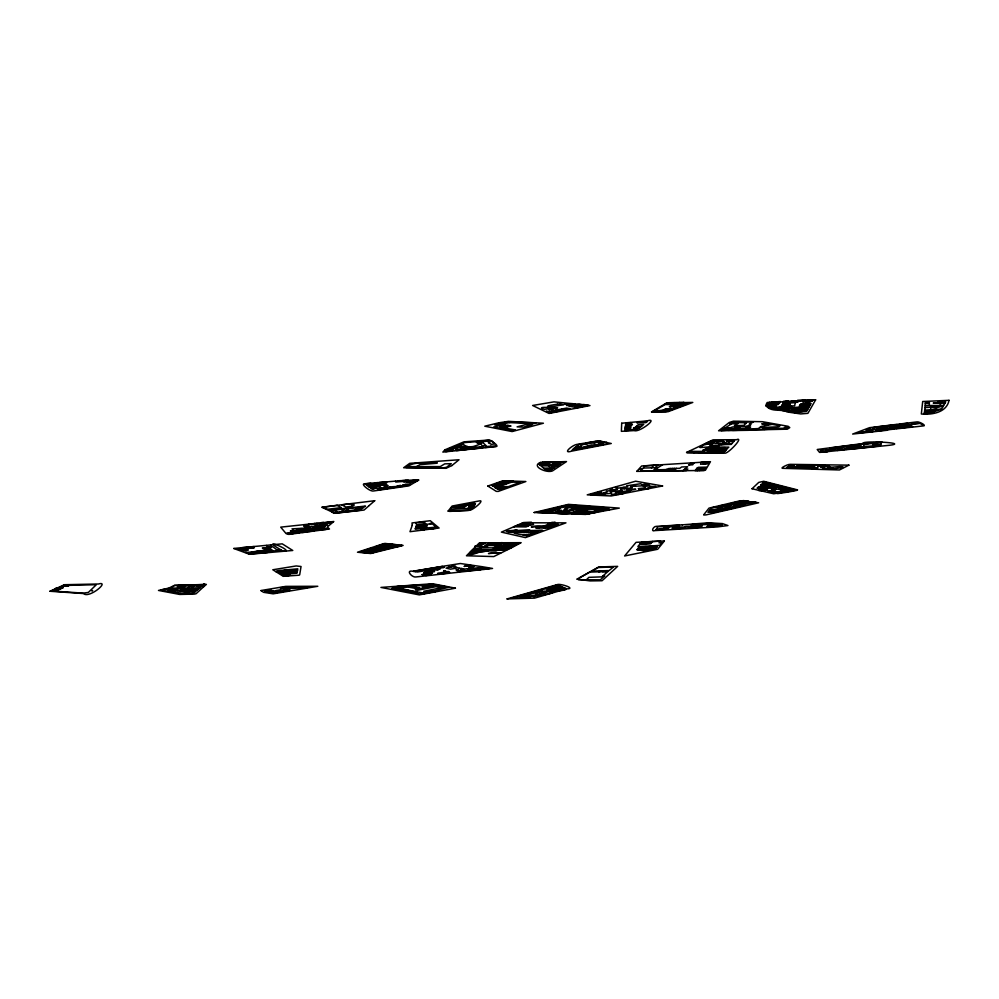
<?xml version="1.0" encoding="UTF-8"?>
<svg xmlns="http://www.w3.org/2000/svg" width="999" height="999" viewBox="0 0 999 999"><rect width="100%" height="100%" fill="white"/><g stroke="black" fill="none" stroke-linecap="round" stroke-linejoin="round"><path stroke-width="1.5" d="M771.727 404.995L772.015 402.185L780.369 401.548L779.357 403.146L778.558 403.196L780.107 402.322L777.247 402.522L776.023 403.821L778.87 403.683L778.109 404.545L768.78 405.819L769.58 405.881M625.686 424.1L630.444 422.565L630.282 423.501L625.724 423.838L625.162 430.569L636.825 429.77L636.875 429.071L628.146 430.344M925.236 405.806L925.336 402.422L929.395 402.11L929.27 405.494L925.236 405.806L924.237 413.886L930.631 412.849L941.508 409.153L945.703 401.923L933.216 403.084L944.954 403.234M292.02 570.679L293.781 570.267L278.259 572.127L280.182 573.351L297.252 571.74L297.802 568.806L276.823 570.766L278.509 572.027M771.89 406.83L776.585 406.256L769.292 407.704L767.707 407.18L771.94 407.317M628.87 427.747L628.92 427.085M852.484 445.217L846.752 445.929L846.615 447.152L852.896 446.366L850.873 445.929L852.484 445.217L881.905 441.87L879.907 445.929L853.183 448.838L853.695 447.527L880.693 445.179M625.649 425.299C634.977 425.174 633.965 423.226 625.674 424.463M629.657 424.163L628.084 423.913M632.979 429.97L633.029 429.358M625.299 429.445L630.069 429.095L631.006 427.772L625.411 428.009M690.034 527.834L690.983 526.148L685.576 526.461L684.565 528.159L701.348 527.172L702.16 525.874L695.591 526.248L694.867 527.547M625.449 427.023L628.908 426.773L631.618 425.349L625.599 425.774M786.675 401.061L783.353 401.311L782.904 402.11L788.473 400.924M249.8 547.627L249.625 546.99L242.183 547.702L242.457 548.488L252.085 547.889L237.387 548.926L253.933 548.064L254.121 546.565L250.874 546.865M861.288 447.952L861.363 447.077M625.724 423.838L625.849 422.902L628.246 422.727M924.849 410.127L930.581 409.765L930.918 407.23L942.981 406.518M786.225 403.933L785.888 403.034L789.347 402.984L790.584 406.044L794.667 405.831L795.241 402.659L789.347 402.984M845.903 448.826L842.007 449.113L841.633 450.087C846.053 449.712 848.551 447.327 853.558 447.839M297.252 571.74L297.003 573.201L281.855 574.612L280.182 573.351M785.963 405.269L786.163 404.27L784.415 404.37L784.59 405.382L781.068 406.293L790.147 404.932M774.675 404.72L776.373 401.86M860.701 447.127L861.138 444.917L855.069 445.741L854.332 447.477M785.314 408.279L783.953 408.366L803.97 406.705L805.494 405.881L799.462 406.131C797.689 405.332 815.321 404.17 799.874 404.995L801.123 403.808C805.231 404.533 808.591 402.098 810.963 403.496L806.555 411.351L795.491 412.649L771.078 408.104L786.588 406.268L785.863 405.544M877.771 444.031L876.285 444.318L881.18 443.818M770.092 405.931L766.708 406.406L765.896 405.619L767.182 402.522L772.015 402.185M804.744 400.512L804.994 399.825L797.614 400.299L797.664 401.673L799.899 400.949C797.04 400.974 809.165 400.099 802.684 400.911L803.633 400.736M863.386 446.953L864.16 444.53L867.244 444.33L867.981 443.144M855.356 444.855L855.069 445.741L859.927 445.442L859.19 447.165M651.485 411.988L667.994 411.725L692.794 402.435L666.783 402.809L651.623 411.85M403.721 586.925L398.201 587.512L403.471 587.662L404.145 585.976M703.558 463.449L704.02 462.125L708.99 461.925L708.166 463.136L700.586 464.298L700.948 462.35L704.02 462.125M876.835 445.454L875.586 444.605L872.614 444.792L872.964 443.931L876.872 442.944L867.631 443.956M806.955 401.111L805.906 401.173M473.076 507.305L468.007 507.979L472.727 507.742L475.424 503.533L472.664 503.071L463.499 504.82C465.484 506.018 474.175 504.458 467.607 504.045M403.471 587.662L431.655 584.19L448.838 587.287L433.853 590.971L423.701 591.271L442.445 587.499L441.558 587.325M418.606 526.635L422.802 526.111L416.059 526.798L415.159 529.058L436.026 527.135L432.292 523.713L427.734 524.125L426.098 528.221M416.059 526.798C415.934 522.09 431.668 524.937 424.787 524.163L423.613 521.915L415.771 522.939L416.908 525.087M425.786 525.087L418.931 525.786L425.849 524.95M418.194 527.772L422.315 527.222L415.609 527.934M424.338 586.176L424.488 585.464L431.306 585.451L422.265 586.475L422.614 585.564L424.275 585.414L422.639 585.526M424.662 527.897L426.073 524.375L419.155 524.875M800.349 411.326L797.177 411.363L801.373 411.476C806.705 411.963 797.914 406.131 796.69 408.129M662.012 529.495L662.325 528.746L656.068 529.682L667.869 529.145L668.943 527.697L659.377 528.771M837.449 450.524L838.211 448.763L826.073 450.849L824.949 450.062L820.191 450.524L821.49 452.235L889.272 445.292C910.951 442.744 860.077 440.322 863.173 443.494L817.207 449.488L819.567 452.422L827.572 451.748M712.961 526.485L713.661 525.224L717.944 523.913L721.865 524.662L717.881 526.086L706.88 526.848L709.003 523.439L717.944 523.913M841.982 446.528L840.708 447.802L841.458 447.752L841.133 448.451L838.311 448.626L838.673 447.952C841.795 446.678 832.254 450.112 830.319 447.989L846.752 445.929M838.835 447.564L839.135 446.89M801.061 404.52L802.672 404.295L800.324 404.57M413.636 586.101L414.011 585.327L422.939 584.765M721.465 524.338L713.536 525.524M699.05 468.019L701.51 467.769L697.115 468.119L695.092 470.654L704.12 470.467L704.757 469.518L701.036 469.642L704.844 468.893L700.549 469.143L699.637 470.554M696.89 525.024L691.458 525.349L692.007 524.438L697.377 524.125L696.852 525.099L708.403 524.413M692.482 526.935L695.267 526.76M677.484 528.483L678.383 526.985L685.152 527.085M665.421 527.022L666.033 526.073L679.47 525.174L678.708 526.51L664.485 527.11L664.023 527.872M938.086 406.805L937.561 406.206L938.873 405.469L929.27 405.494M802.871 405.482L801.148 405.382M805.219 401.348L803.77 401.436L812.462 400.786L812.924 399.975L804.807 400.299M800.211 407.492L801.797 406.843M812.462 400.786L810.813 401.436M469.268 448.089C477.135 448.039 475.162 446.815 468.494 447.377L470.566 449.088L482.667 447.764L483.079 447.227L482.242 447.227L483.628 446.665L474.562 447.24M800.823 408.579L806.355 408.104L804.894 408.341M658.94 529.67L655.868 529.907L656.555 529.757M656.355 529.208L657.767 526.81L665.996 526.148M873.176 443.219L873.551 442.569M479.095 448.151L480.169 446.878M712.137 525.212L709.402 525.162L708.878 526.048L713.661 525.224M807.529 404.133L805.981 404.37L810.701 403.946M934.415 409.553L931.08 410.789L932.242 410.826M468.568 505.556L474.313 505.631L470.142 506.268M939.135 406.743L939.909 405.457M932.317 407.142L937.012 407.342L936.163 408.941L930.581 409.765M940.896 403.471L939.647 405.469L943.58 405.444M643.331 468.032L644.892 465.871L658.329 465.01L654.82 467.769L643.331 468.032L640.609 471.191L662.712 471.016L668.743 468.531L679.745 468.331L681.655 466.983L687.662 466.745L682.929 470.616L662.712 471.016M806.955 407.105L805.531 407.342L809.015 406.98M803.196 401.411L802.746 402.06L807.579 401.323L806.043 402.01M732.117 441.071L731.28 441.283L734.165 441.071C736.613 438.611 727.572 439.985 726.385 441.071L731.418 441.071M469.68 505.044L475.162 504.22M704.158 468.956L706.33 467.145L698.351 467.307L697.115 468.119M468.668 507.529L469.53 506.293L474.026 506.056M730.269 428.746L731.418 428.559L727.759 428.858L732.329 427.01L744.879 426.486L750.212 425.312L750.986 424.513L749.175 424.225L753.496 421.915L737.599 421.703L736.525 422.54L744.705 422.714L745.803 421.803L744.417 422.939L746.54 422.852L743.855 425.349L734.402 425.749L738.111 423.501L729.794 423.838L732.354 421.74L737.237 421.89L731.106 422.752L735.739 422.565M321.953 527.297L321.578 527.822L324.488 527.147L290.309 531.106L297.727 530.856L296.503 530.282M263.099 552.847L262.013 551.823L252.859 552.897L251.423 552.01L271.303 549.65L272.602 550.499L262 551.823M644.268 546.753C631.48 550.998 652.11 553.084 654.27 546.241L644.268 546.753L641.47 550.149M731.343 440.684L727.597 440.846L731.73 440.097M697.277 470.616L698.289 469.318L700.486 469.193M719.792 443.756L726.423 443.219L723.076 442.919L724.362 441.608L718.88 441.608L715.109 443.394L720.167 443.406L718.581 444.817L731.168 444.43L734.165 441.071M709.365 510.651L708.166 512.162L714.385 512.325L716.47 511.825L713.286 511.426L721.653 508.104L714.46 507.217L711.613 507.879L709.365 510.651L716.133 510.302M652.559 541.458L651.086 543.256L640.072 543.818L637.911 546.465L645.878 546.116A4.446 0.774 -4.6 0 0 647.502 546.228L659.777 545.354L661.925 542.719L658.99 542.869L660.476 541.046L641.633 542.107L641.033 542.844L651.872 542.295M803.521 405.444L810.089 405.045M475.512 551.96L470.954 553.808L477.335 552.36L475.274 552.172L475.761 551.71L481.743 552.21L497.027 548.351L509.965 548.026L506.143 550.024L498.401 549.987L502.26 548.851L496.678 548.838L491.458 550.324L499.675 549.125L495.954 551.048L487.212 550.836M644.018 547.052L640.646 547.227L638.336 550.024L653.408 549.25L655.706 546.453L638.711 547.627L636.9 549.812L655.356 548.863L657.155 546.678L643.756 547.365M640.072 543.818L640.734 543.019L642.669 543.281M643.281 542.732L643.88 541.995M645.342 542.619L645.941 541.895M647.414 542.519L648.014 541.783M645.978 543.518L640.421 543.394M652.572 546.328L649.787 549.725M649.65 542.407L650.249 541.67M655.356 548.863L656.905 546.977L638.461 547.927M361.313 508.991L359.802 510.302L333.866 513.311L329.695 510.039L365.497 506.056L364.385 507.005L346.291 508.691L348.688 510.064L347.527 510.202L348.376 510.814L361.313 508.991L363.199 507.879L357.717 508.029L355.344 509.178L356.655 509.49M699.437 469.243L699.962 468.643L696.578 468.818M369.18 505.569L364.048 510.064L334.915 513.274L321.703 507.217L374.712 500.711M651.473 467.869L653.858 465.284M450.649 451.248L452.447 450.611L445.804 451.61L447.589 449.912M490.946 549.875L474.375 548.389C467.769 554.22 465.497 557.28 479.645 552.047M703.771 449.837L702.659 450.412L726.123 450.237L722.864 453.059L711.338 453.009L712.499 452.535M325.487 525.774C328.234 523.738 321.666 524.875 321.104 526.598L325.487 525.774L321.94 525.899M726.161 443.556L728.121 443.256L730.019 440.846M444.942 449.812L442.857 452.085L495.754 446.628C500.362 446.628 490.509 439.46 487.537 440.134L463.923 441.845L444.955 449.812M693.019 526.785L690.446 527.06M451.011 450.861C446.89 451.81 451.036 448.976 453.146 449.625L447.827 449.687M722.964 429.77L721.153 430.581L730.369 429.995L728.696 430.444M725.499 450.249L728.845 447.115L709.128 447.402L704.195 449.612L722.539 449.138L703.608 449.912M203.571 586.825L206.393 584.415L174.438 585.389L168.868 588.074L158.491 590.446L179.708 594.442L194.48 594.093L196.079 593.731L203.559 586.838M722.339 429.945L723.251 429.757M586.775 579.383L588.898 577.347L601.835 576.86L608.004 571.478L589.86 572.102L579.82 577.697L578.371 579.72L600.337 579.832L604.757 575.861L602.884 575.948M747.165 428.958L748.139 428.034L746.128 428.171M725.286 428.958C712.899 430.269 746.216 428.259 731.318 428.708M760.726 485.539L765.833 486.863L757.766 488.186L765.284 482.292L796.99 490.322L787.537 492.22L783.278 491.271L785.626 490.884M369.23 505.506L374.7 500.724M600.799 570.841L591.758 571.141L598.351 567.519L613.486 566.97L609.153 570.566L600.799 570.841L599.787 571.778M527.834 596.528L521.191 596.84L529.595 596.041L526.823 595.254M786.45 427.747L784.277 427.909L785.027 427.135L787.774 427.372L785.476 427.872M323.838 527.185L324.638 526.473M735.401 422.577L734.178 423.663M174.176 589.285L181.631 588.074L170.954 588.111L174.475 585.464L203.871 584.59L193.182 593.331L191.021 593.793L182.342 593.98L160.889 589.997L169.281 588.361L172.14 588.886L168.232 589.647L173.564 589.173L177.834 590.409L182.492 589.872L183.841 588.461L200.075 587.687M322.627 524.562L323.988 524.587M574.85 447.639L579.507 447.452L580.681 446.441L576.036 446.628L572.14 450.137L603.596 444.468L601.186 443.981L590.109 445.304L579.582 448.089L581.955 448.551M576.323 446.615L578.97 444.455L595.242 442.769L591.908 442.058L585.851 443.194M723.488 429.033L724.575 428.109L728.858 427.934M580.394 446.453L582.529 444.642L587.936 443.631M723.101 429.907L749.412 427.984L750.611 427.035L746.703 427.197L745.579 428.134M480.469 544.143L483.216 543.768L477.984 544.83L481.443 545.104L485.414 543.031L479.095 543.144L466.458 555.781L493.781 556.568L511.288 547.889M748.676 430.045L750.561 428.921L758.316 428.571L761.113 426.498L771.977 424.4L765.234 423.176L761.75 423.851L768.368 425.099M317.008 527.572L319.305 525.649L304.832 527.509L306.343 528.983M745.791 429.021L747.302 428.958L729.432 430.007M320.916 527.347L321.84 526.573M333.167 522.052L327.372 526.935L329.483 529.008L288.761 534.415L286.051 533.553L280.694 527.135L333.828 521.49L333.179 522.04M318.968 527.46L319.942 526.648L318.019 526.723M641.857 425.974L643.743 424.4L638.386 424.6L636.201 426.423L641.533 426.223L638.411 428.559L633.678 428.484L639.073 428.059M320.542 524.637L325.974 523.801L319.717 525.312L322.265 524.575M770.953 428.234L781.493 428.459M181.119 588.111L183.067 586.525M188.124 588.261L189.872 586.838L187.899 586.9L188.574 586.351L202.672 585.564M199.688 585.676L196.603 585.876M766.071 483.953L764.685 484.378L767.344 483.991L766.245 484.003M177.26 588.261L182.105 587.3M184.553 594.03L186.713 592.644L180.257 591.608M191.433 588.149L195.617 584.715M179.033 585.327L177.31 586.738L181.393 586.588L183.117 585.177M187.525 585.014L185.802 586.425L181.393 586.588M186.588 588.324L184.852 589.747L198.164 589.248M187.188 590.671L188.474 589.61M188.711 592.17L186.039 592.807M451.898 465.546L459.028 459.752L409.727 463.336L403.646 467.744L446.091 468.306L451.898 465.559M673.151 470.816L676.435 468.356M327.61 525.087L326.935 525.049M640.084 427.247L635.314 427.197L636.85 426.398M407.205 466.658L440.309 466.57L444.742 463.861L451.248 463.673L446.541 467.282L443.481 467.832L406.069 467.52C414.448 460.289 427.26 464.435 437.062 461.85L437.15 463.236L420.005 464.66L416.133 466.77M326.586 523.026L326.011 523.626L327.972 523.551L331.718 521.703L324.463 522.889L330.07 522.652M599.837 570.866L598.626 571.815M670.741 471.128L671.753 470.379L670.454 470.429L670.978 470.054L675.162 469.33M551.96 469.13L559.702 464.26L539.697 464.835L548.801 464.597L548.039 465.109M378.134 550.524L373.788 550.037M666.67 471.216L670.391 468.506M673.076 469.405L671.728 469.443L674.45 468.406M672.252 470.017L674.375 469.867M764.51 486.151L772.327 487.549L770.953 488.161L773.463 488.086L772.726 488.611L773.95 488.923L776.285 488.536L767.157 487.187M602.347 571.69L606.218 571.553M668.681 471.166L672.489 468.456M724.625 443.993L729.17 443.956L721.141 444.53L725.212 443.581M552.497 464.448L554.745 462.924M559.34 464.26L563.136 461.688L558.054 462.837L552.097 462.537L558.341 461.825L556.818 462.849M540.297 465.322L548.064 465.571L550.586 467.619L553.371 466.121L551.448 465.884L553.209 465.409M724.899 428.096L731.655 423.763M540.309 462.462C530.007 466.545 549.188 474.488 553.496 470.229L566.508 461.575L540.359 462.425M507.005 547.614L506.318 547.377L510.876 547.577L513.049 546.441M734.003 429.47L732.579 430.394L737.262 430.294L738.935 429.295M772.252 424.35L779.894 425.861L778.895 426.773L764.148 427.372L762.699 428.296L766.083 428.221L764.123 429.458L749.125 429.77M403.996 484.877L405.282 484.64L402.684 484.977L408.579 485.314L410.901 483.903L405.244 484.265M405.394 485.364L407.717 485.327M716.633 447.29L719.667 445.379L709.752 445.254L712.362 444.031L704.37 444.23L711.101 441.058L717.482 441.058L714.073 441.546L708.566 444.13M775.511 429.108L773.164 429.233L783.566 428.384L780.943 428.908M722.052 450.274L709.315 451.173L707.117 452.297L724.038 451.835M769.417 429.233L773.401 429.083M655.594 411.238L663.948 409.94L666.321 408.603M652.147 471.203L662.662 464.735M772.889 428.309L775.049 428.234M406.818 481.855L413.711 482.217L418.856 480.007L408.928 485.864L373.589 490.971C370.254 492.032 359.528 483.341 364.847 483.741L399.051 480.819M665.858 408.853L674.15 408.803L665.871 411.65L652.534 411.7L665.334 404.52L672.627 404.657L679.869 402.51L684.103 402.435L669.305 406.693L671.228 406.243M729.545 429.945L733.653 429.483M664.285 471.266L666.508 469.905M463.324 444.455L466.071 446.303L455.169 447.652L463.324 444.455L463.049 443.169L464.373 442.607L475.362 441.745L479.67 444.393L473.201 446.553L449.475 448.713L463.449 443.706M656.006 411.313L655.194 411.813M655.706 411.014L657.055 410.689M772.939 428.221L765.896 428.334M726.91 448.826L713.723 449.088L715.047 448.951M791.133 465.971L792.419 465.209M657.205 411.775L658.366 411.101M709.315 451.173L710.764 450.349M660.764 411.725L663.948 409.94M510.551 544.967L511.988 544.218L508.191 544.867L512.999 542.782L510.252 542.819L500.761 547.689L515.946 544.93L508.741 544.979L507.03 545.866L509.165 545.854M656.48 411.039L658.541 411.001M714.66 447.327L713.923 447.739L725.274 447.577L724.4 448.439L706.143 449.038M666.508 410.214L665.484 410.065L669.055 408.678M491.458 543.881L495.679 543.868L497.502 542.919L493.281 542.957L485.352 547.015L477.097 545.691L476.448 546.328L481.193 546.478C461.313 544.755 494.018 549.587 496.54 547.227L501.785 547.165M710.789 448.988L713.823 447.34M711.088 451.148L712.574 450.337M510.576 545.516L511.688 545.167L508.853 545.679L510.676 545.679M778.446 408.029L783.466 408.229L781.967 407.467L778.421 407.917M577.297 513.923L579.183 512.937L571.528 512.662L579.395 509.602L581.443 509.677M508.266 548.926L502.909 549.737L504.008 549.2L503.334 549.2M511.288 547.889L521.153 542.682L481.193 542.832L479.32 543.493L484.677 543.419M663.848 410.776L666.046 410.626L662.512 410.739M493.618 543.868L491.233 545.067L496.74 545.029L499.001 543.868C493.244 544.355 501.748 541.908 503.046 542.869L493.556 547.739L495.591 547.727M584.015 508.653L586.775 509.04L584.015 510.452C574.8 511.9 566.046 515.596 556.193 513.174L567.107 509.527L564.073 509.415C570.441 505.706 577.484 508.903 584.04 507.167L582.854 507.08L585.614 506.306L609.378 508.029L598.451 509.902L604.058 509.989L602.946 509.665M580.132 512.437L583.766 510.614L576.398 512.45L583.541 512.212L584.315 512.325L582.367 512.724L585.252 513.111L590.534 512.012M60.002 589.135L59.328 589.26L63.337 587.562L55.832 588.236L61.975 588.199M69.168 584.815L63.199 585.501L96.341 584.702L88.349 592.432L83.229 593.131L51.311 590.958L57.205 588.224M723.226 452.672L686.55 452.41L713.074 439.835L736.5 439.71C744.692 436.226 727.796 454.358 724.625 453.171L686.638 452.51L709.302 452.497M707.192 444.168L703.721 445.03L700.037 446.765L701.648 446.765L700.024 447.54L715.409 446.516L710.464 447.39M679.869 402.51L669.118 402.697L665.846 404.245L673.613 404.17M688.498 452.185L690.234 451.361L704.07 451.386L701.735 452.372M59.603 587.562L62.025 586.425L68.756 585.789L67.045 585.789L67.695 585.501M55.032 591.308L59.715 589.26M523.114 522.789L565.958 522.852L525.449 537.624L501.398 532.117L523.613 522.527L531.368 522.19L524.15 525.661L515.746 525.874M551.048 524.275L552.26 523.726L550.187 523.751L555.319 522.365L552.01 522.34L547.702 524.25L558.416 524.4C550.037 528.946 539.872 523.738 531.293 526.997L549.5 526.535L543.369 528.059L548.763 528.134L553.446 526.273M666.683 409.64L671.94 409.627M529.22 532.479C524.225 532.592 537.062 532.579 533.541 532.504M567.032 512.649L566.258 512.375L574.063 509.715L570.591 509.577L559.577 513.299M571.266 513.711L585.826 514.223L595.541 512.487L582.479 511.251L585.601 510.764L593.269 511.738L602.672 511.163M718.094 452.709L719.28 452.622M525.874 523.214L528.396 523.001L522.065 523.189L522.839 522.864M524.637 525.037L520.292 525.561L523.214 525.649M813.81 465.859L813.036 466.196L817.145 465.047L812.337 465.846L815.696 465.034M543.231 526.186L549.163 524.275M674.288 402.609L672.302 403.459L677.172 403.221L676.173 403.421M675.124 404.558L676.061 404.145M459.19 450.312L455.207 449.837L456.768 450.574L467.045 449.475L465.984 448.626L461.688 449.113L462.574 449.95M522.552 525.936L527.047 525.986L533.566 524.375L525.874 524.525M538.461 527.097L537.699 527.422L539.86 527.435L535.814 527.996L542.095 528.046L544.205 527.147L541.296 527.11M547.514 526.223L546.253 526.198M518.593 524.662L526.585 524.213M523.414 532.417C529.333 532.155 506.63 533.329 506.218 531.043L517.182 530.032L508.753 531.668M715.509 453.071L719.105 452.26M60.415 588.211L58.966 588.586L61.151 588.586M808.079 466.021L810.014 465.209M514.547 526.386L513.573 526.798L526.023 526.923L528.321 525.998L527.047 525.986M516.608 525.511L521.578 524.999M517.282 530.669L530.194 530.219L515.721 530.656M515.097 531.655L523.301 530.756M798.176 465.859L799.974 465.097M801.66 465.109L798.588 466.408L804.944 465.147L811.737 465.222L809.802 466.034L803.171 465.896M801.548 465.896L803.346 465.134M804.907 465.921L806.692 465.172M806.455 465.946L808.253 465.184M531.343 532.492L530.569 532.504M692.569 452.235L690.209 452.21M517.869 531.68L519.118 531.156L515.571 530.944L511.363 532.305M518.906 531.918L516.171 531.992L519.443 531.705M820.017 466.133L822.464 465.122M694.018 452.759L695.179 452.272M526.261 532.455L527.834 531.818L520.229 531.705M666.808 408.878L665.359 409.14M698.776 452.822L699.962 452.347M703.421 452.897L704.62 452.422M579.607 510.402L583.603 508.816L575.886 508.541L580.094 507.217L578.171 506.755L580.968 505.969L585.614 506.306M552.897 525.149L551.161 525.836L549.038 525.799L550.774 525.112L547.265 525.074L556.281 525.199M924.687 411.288L932.042 410.901M668.818 409.54L670.966 408.728M676.423 404.595L669.967 406.718M878.133 430.844L876.073 429.582L879.869 428.559L877.634 428.409L880.107 428.109L878.133 426.885M500.437 487.899L502.497 486.988M673.663 406.818L678.983 405.769L676.011 406.88M673.701 408.791L687.374 403.896L680.681 403.708M514.21 533.004C522.202 535.864 530.869 535.164 538.598 531.905L526.785 532.242M679.382 404.682L677.235 405.482L683.816 403.983L678.134 404.645M680.032 404.695L681.056 404.732L680.282 404.707M506.568 483.379L508.354 482.717L499.675 482.492L496.665 483.603L506.855 483.391L497.889 483.154M667.719 409.815L668.556 409.615L664.822 409.44M872.239 430.244L865.908 430.444L870.366 428.896L873.838 431.331L859.09 432.992L862.174 431.868L870.241 431.768M504.67 487.937L499.537 489.81L495.154 487.749L507.38 487.125L496.166 488.411M327.297 529.208L327.884 528.983L326.773 528.209L316.633 529.383L313.773 528.571L314.972 528.321L311.888 528.246M667.994 409.827L666.907 410.227L670.117 410.302L663.561 410.152M803.184 468.056L808.715 466.77C807.479 467.782 787.549 468.931 796.44 466.858M812.861 468.219L811.812 468.606L818.081 467.757L805.294 468.007M464.198 505.856L465.384 505.282L463.199 504.907L451.411 507.567L462.562 507.804L466.171 506.206L461.088 505.307M936.575 409.428L931.98 410.452M788.648 467.482L790.821 466.695M790.509 467.532L792.694 466.745M805.344 467.27L788.948 466.645L786.762 467.432L794.555 466.808M795.704 467.832L797.864 467.045M797.602 467.894L799.762 467.107M799.45 467.944L801.61 467.157M801.335 467.994L803.496 467.22M807.204 468.056L809.39 467.27M809.065 468.119L811.25 467.32M810.926 468.169L815.047 467.432L814.447 467.644M813.648 468.656L816.295 467.707M495.217 487.337L492.295 485.539L503.558 484.078L495.929 483.853L492.107 485.564M874.412 427.297L872.252 428.034L877.022 430.981L923.176 425.936C927.447 425.961 918.943 421.178 916.695 421.928L869.505 427.684L852.646 434.066L886.925 430.282M546.765 526.023L549.35 525.099M507.067 598.913L534.615 598.126L566.483 588.873C576.623 588.823 561.151 583.566 557.604 584.515L507.08 598.913M714.21 523.713L711.375 524.55M570.591 509.577L576.423 507.604M369.38 549.7L377.297 548.576L371.528 548.089L359.64 552.047L370.791 553.234L373.052 552.697L364.635 551.361L361.139 552.21M580.968 505.969L567.956 505.019L537.499 512.412L552.822 513.049L561.401 510.264L555.943 510.077L549.487 511.725M795.629 489.972L785.376 491.795M475.549 550.561L477.809 550.387L472.352 550.374M555.956 585.439L559.253 585.564L555.956 585.439L511.263 598.214L529.245 597.702L530.769 596.316L529.233 596.378M552.809 588.336L562.037 586.937C577.772 591.945 542.582 590.659 540.184 591.445L523.688 596.241M392.507 544.368L387 545.754L392.707 545.829M546.016 512.799L554.62 510.127L552.372 509.777L560.114 508.441L555.731 507.967M934.477 411.663L928.508 411.313M553.434 591.383L543.019 592.432L546.141 592.644C511.688 599.712 545.017 595.342 552.16 592.844L550.299 592.707L554.695 591.458M542.432 512.699L546.803 511.388L543.194 510.988M552.809 588.349L548.938 588.948L553.796 588.036M556.518 587.1L558.329 587.125L554.183 587.05L547.065 589.11L550.699 589.073M591.346 507.967L589.572 507.842L592.819 507.804L587.649 509.015L596.915 509.702M562.549 589.872L551.56 589.135M639.572 427.647L633.528 428.059L634.577 428.196M546.678 590.909L552.584 589.198M545.442 511.788L550.262 510.364L553.309 510.539M592.32 509.353L599.6 508.304L592.12 508.404L594.954 508.603M471.89 550.861L479.52 551.198L477.122 551.823M553.121 586.238L560.039 585.826L558.578 585.664M584.702 508.204L582.617 507.892L590.234 506.643M592.17 507.754L594.917 506.98M596.765 508.091L599.575 507.317M599.537 508.803L598.901 508.878L604.233 507.654M476.96 550.649L487.937 550.649M481.481 550.899L486.263 550.549M529.782 423.564L517.095 426.848L523.501 427.122L531.83 424.925L526.373 424.488M499.775 550.099L507.854 548.039M528.483 424.662L532.23 423.676M475.536 549.949L481.443 549.425L472.939 549.8M548.588 510.202L550.749 510.127L547.19 510.027M558.603 508.291L564.185 506.955L566.72 507.604L572.927 506.518L565.247 506.693L567.657 506.106L573.251 506.418L575.811 505.594L573.189 506.456L576.211 506.693L574.487 507.18L575.923 507.392L579.432 506.406M498.676 423.938L502.435 424.188L510.289 422.315L507.405 421.915L494.655 424.862L500.162 425.524L493.606 427.048L512.624 430.444L515.309 429.92L503.296 427.772L511.013 426.036L510.064 425.899L499.925 428.171M392.507 546.478L392.894 546.515M557.18 508.129L556.343 508.329L557.692 508.191M382.118 545.579L381.231 545.829L384.44 545.816M373.838 548.339L372.565 548.638L374.063 548.601M392.345 544.355L383.229 544.193M362.737 552.385L366.233 551.535M364.223 552.534L373.851 550.786M397.277 544.842L391.583 545.716L395.829 544.68M385.577 547.502L384.565 547.752L389.785 548.301M382.043 548.651L388.174 548.688L394.205 547.24M389.872 546.903L392.32 547.04M392.058 546.353C413.336 544.505 391.433 548.139 387.287 546.54L396.603 546.84M385.951 547.889L384.865 548.339M370.791 552.447L371.516 552.522M545.666 511.263L549.313 510.639M599.138 510.676L594.305 510.626L599.812 510.764M379.183 546.678L382.367 546.628L381.293 546.853M379.807 545.329L384.99 545.879L389.298 544.842M364.635 551.361L371.765 550.636L365.784 549.999M369.655 550.412L371.603 549.937L367.332 549.487M387.55 546.603L385.052 547.215L387.824 547.464M375.899 549.525L382.455 549.475L378.084 548.988L380.02 548.513L386.538 549.125M397.352 544.892L395.479 545.342L398.414 545.004L383.916 543.581L357.492 552.235L370.716 553.521L403.121 545.417L385.139 543.444L375.062 546.903L381.531 547.602L386.163 546.003L384.99 545.879M368.431 552.197L366.483 551.985M397.515 545.654L402.11 545.404L399.95 545.916M368.931 553.034L370.592 552.634M372.377 552.622L388.174 548.688M771.303 485.177L770.616 485.539L775.386 484.852M471.378 551.361L476.061 551.198L475.249 551.111M727.347 504.445L731.967 504.383L725.586 504.857L731.518 504.945L730.769 504.857M498.788 422.802L484.79 426.198L512.112 431.556L543.406 423.226L508.416 421.353L498.801 422.802M735.114 502.472L743.293 500.586L748.651 501.236L740.471 503.121L735.114 502.472L730.993 503.421L741.895 504.745L755.956 502.122C750.699 500.611 745.729 504.695 740.471 503.121M736.9 504.133L732.829 505.069L742.369 503.346M746.141 502.472L751.523 501.898M739.285 506.618L735.464 506.156L743.056 505.756L737.262 507.092L734.028 506.693M736.987 507.055L728.458 507.442C739.01 507.48 725.836 510.327 722.514 509.552L725.873 508.866L724.35 508.503L722.577 508.903L726.847 509.453M722.714 505.319L718.631 506.256L725.786 507.13L729.869 506.193L722.714 505.319L729.495 505.432L727.484 505.894M726.423 505.531L724.774 505.569M720.953 507.267L722.702 506.868L715.821 507.292L720.953 507.267L717.694 506.868M735.913 506.218L731.98 507.167L735.039 507.567L732.979 508.029M714.297 511.388L718.693 511.276L716.358 511.813M733.79 503.983L730.144 503.883L734.327 504.045M724.812 508.728L729.445 507.579M719.592 510.077L717.682 510.501L722.514 510.439L717.494 509.802L724.387 509.989L722.427 510.427M725.037 509.228L728.895 508.991M727.609 508.054L729.782 508.229L727.747 507.967M502.435 424.188L505.681 424.8L500.212 425.986L502.634 426.311L500.974 426.673L503.733 426.823L507.579 425.162L510.064 425.899M620.766 494.13L611.238 494.842L616.733 493.631L615.396 492.395L627.697 490.896L626.723 489.522L635.751 489.235L629.795 490.234L630.619 490.584L629.882 491.258L618.369 492.844L624.113 493.256L621.59 493.981M924.475 412.425C929.594 412.063 927.621 411.675 930.631 412.849M586.975 405.819L588.286 405.282L554.008 401.86L532.617 405.482L549.038 413.449L589.959 405.582L583.678 404.483L582.429 404.645L586.975 405.819L584.103 406.243L578.683 405.157L574.462 405.981L579.932 407.08L577.447 407.667L568.806 406.168L579.32 404.22L583.016 404.795M586.213 511.6L584.815 511.963L587.337 511.713M429.545 585.139L432.992 584.44M445.167 586.6L441.246 587.387L436.613 586.55L417.669 590.259L415.322 589.635L436.176 585.014M600.262 510.826L602.022 510.851L601.336 510.976M436.613 586.55L440.484 585.776M928.483 412.475L927.01 412.225M555.981 410.127L566.57 408.067L569.905 408.653L558.528 410.689L555.794 410.089L554.358 410.339L556.455 410.814L550.636 411.813L546.116 411.276L551.011 412.587L559.952 411.001L558.528 410.689M594.355 442.569L600.936 441.346L602.584 441.658L598.301 442.47L604.395 442.008L603.521 441.845M167.707 591.246L176.049 589.635M170.679 591.795L177.834 590.409M580.606 512.2L582.704 511.788L581.73 511.625M175.112 592.619L185.202 590.646L181.231 589.922M792.394 490.659L788.923 490.147L773.139 492.445M801.123 409.203L789.997 410.289L785.052 409.228L796.365 407.942M573.364 448.901L580.219 448.214M575.686 448.813L577.672 448.701L577.022 448.563M598.201 510.551L600.399 510.127M587.35 513.386L581.505 514.073L583.94 513.449L578.596 513.249M421.403 592.944L435.739 591.396L420.791 594.218L391.745 588.374L395.067 587.749L398.901 588.511L395.579 589.135M787.299 492.182L777.709 493.606L767.956 491.033L772.302 490.284L775.736 491.196L771.153 491.958M404.77 591.008L408.579 590.297M409.066 591.87L412.874 591.158M413.274 592.707L417.082 591.995M762.824 486.076L768.318 485.089L770.866 485.614M764.073 486.563L765.209 486.963M591.908 442.058L599.8 441.121M592.419 445.766L590.871 445.729L594.517 446.178M772.302 490.284L771.64 490.109C778.196 486.575 784.377 492.619 790.846 490.846L790.221 490.472M600.137 442.832L601.398 443.144L598.876 443.506L607.117 442.532L605.744 442.27M450.462 567.407L449.825 567.107M761.513 484.827L770.903 483.716M451.835 566.283L455.681 566.358L448.351 566.87L449.488 567.157M430.881 574.712C412.874 571.428 435.489 572.589 431.755 572.951M429.445 572.365L434.553 571.49L428.596 570.104M765.546 488.249L763.423 488.411L769.779 487.862M790.009 490.209L788.923 490.147M786.75 491.158L775.674 493.081M759.14 486.963L757.729 487.549L763.211 486.338M763.898 486.613L760.739 487.15M781.892 486.501L778.121 487.375M780.831 489.685L788.935 488.286M442.932 567.257L444.068 567.057L441.858 566.52L413.211 571.378L417.507 571.99L443.906 567.494L441.358 566.858L414.897 571.353L415.584 571.515M452.522 566.458L446.029 568.094L450.399 569.18L455.044 568.394L458.229 569.917L456.231 570.129L456.83 570.654C468.244 572.627 461.438 568.019 453.583 566.733M430.382 570.566L425.212 571.44L428.671 572.165M431.131 570.754L440.059 569.168L435.726 568.893M800.911 411.238L801.835 410.527M768.069 484.54L773.139 484.278M777.622 485.414L772.764 486.051L776.36 486.338L758.678 488.623L761.413 489.248L766.32 488.436M778.408 489.073L786.575 487.687M789.697 490.022L793.356 489.398M427.097 573.738L421.94 574.612M427.822 573.926L432.467 573.139M430.132 574.525L431.231 574.65L426.086 575.511L422.34 574.55M762.624 483.828L768.668 483.141M763.81 486.338L764.535 486.188M765.396 486.75L767.657 486.376M767.145 486.238L770.554 485.664M515.447 530.656L514.198 530.731M771.665 487.375L779.882 485.989M765.359 490.347L758.578 490.434L767.619 489.972L763.661 489.947M773.701 487.887L775.274 487.624C773.75 486.488 781.668 487.05 782.242 488.424M761.076 490.384L763.973 490.222L760.189 490.159M285.027 589.922L290.347 590.247L285.539 591.046L282.717 590.322L284.328 589.735L287.899 590.659M782.067 490.959L784.39 490.571M265.122 591.321L272.365 593.244L278.159 592.282L269.68 590.022L264.485 590.884L270.916 590.347M267.532 591.957L273.326 590.996M271.191 592.931L276.985 591.97M442.207 566.383L412.912 571.253C405.045 569.705 412.112 577.847 415.971 576.96L492.544 568.456L482.105 566.695M552.235 408.017C547.664 407.217 538.149 406.855 542.594 408.766L544.43 409.29L557.642 407.779L548.863 408.566M782.542 410.589L787.387 409.79M266.321 591.633L272.115 590.671M268.719 592.27L274.525 591.308M269.98 592.607L275.786 591.645M768.556 485.052L769.018 484.977M295.105 531.53L299.912 530.894L302.585 532.43C320.604 529.845 299.55 531.156 296.266 532.105L291.72 531.98L292.844 532.554M442.232 566.383L460.364 563.511L482.092 566.695M790.471 411.925L801.648 410.202M262.849 552.222L266.671 551.648L265.934 551.298M263.024 552.435L281.069 549.999L282.917 551.211C297.59 552.297 255.919 535.139 281.069 549.999M772.539 408.429L787.999 406.281L786.588 406.268M397.028 486.026L400.474 485.377L403.022 486.376C397.202 486.438 391.533 486.563 385.552 487.475L383.029 485.114L371.541 486.476M553.284 587.912L555.869 587.524L555.082 587.25M556.156 587.787L559.29 587.587L559.465 588.386L564.11 587.699M562.15 588.648L560.414 588.236M559.365 589.672L558.354 589.597L566.158 588.448M386.051 487.937L387.575 488.024L385.552 487.475M553.359 588.174L555.506 588.96L558.503 588.523M776.51 409.278L784.19 408.491M389.722 487.075L390.871 487.924L398.613 486.8M295.617 531.78L286.613 533.379L293.369 533.503L291.233 533.279M560.826 588.386L559.715 588.349M560.476 589.285L561.201 589.248M786.475 411.338L794.342 410.214M557.679 586.875L562.312 586.738L558.866 585.776M390.322 487.637L388.461 487.799L390.159 487.512M556.53 586.351L554.183 587.05M561.7 588.848L556.68 587.974M247.477 550.299L246.691 549.974L248.139 550.137L242.707 550.973L239.348 549.462L247.764 549.413L243.419 549.413L246.453 549.875L241.708 550.524M343.668 509.078L341.808 510.014L343.406 511.426L337.4 512.112L336.139 510.576L333.379 510.164L346.416 508.803M460.389 568.793L462.262 568.531L459.29 568.331M314.598 528.633L321.69 527.809M308.154 530.919L327.56 528.758M240.697 550.062L243.893 549.637M782.716 407.867L791.995 406.668L790.758 406.031M309.578 528.546L310.402 528.933L297.115 530.194M315.247 529.033L317.932 529.245M300.999 531.418L301.623 531.331M297.015 532.005L299.151 532.729M291.758 532.704L294.205 532.38M298.214 532.255L295.692 532.654L296.541 533.066M309.19 531.443L313.823 530.968M434.29 527.684L430.219 528.209L431.056 528.908L437.175 528.109L434.128 527.547L435.139 528.371M774.949 408.866L778.708 408.379M346.366 511.476C348.526 510.964 343.656 511.513 346.366 511.476L346.828 511.813M851.298 446.166L850.224 446.628L851.061 446.578M343.331 511.063L347.939 510.489M787.549 406.156L790.584 406.044M846.752 446.378L848.089 446.216L846.74 446.578M891.458 425.274L893.993 426.211L903.546 424.9L902.109 424.013M872.776 431.468L869.854 431.543M875.823 427.122L896.777 424.625L898.301 425.562M903.296 424.75L909.003 424.325L907.367 423.326L899.487 424.338L900.936 425.224M879.644 427.822L892.969 426.211M923.238 425.349L919.904 423.301L909.552 424.6L912.711 426.635L911.288 426.735M894.867 427.447L891.395 427.272L894.867 427.447L896.74 428.596M896.715 426.635L899.937 426.698L893.418 426.561L894.055 426.948M876.623 429.92L884.315 428.958L885.926 429.895L884.34 428.846L887.05 428.509L888.748 429.558M897.327 427.01L910.926 425.537M895.154 427.622L892.482 427.947L894.043 428.896M493.081 486.026L501.261 485.626L511.9 482.105L520.167 482.355L508.204 486.675L502.485 486.463L494.842 487.387L495.392 487.724M495.666 488.086L506.181 487.537M330.594 510.739L333.716 510.364M497.315 488.686L503.496 488.361M256.393 551.548L258.404 551.311M280.557 549.662L277.048 549.974L272.964 546.803L262.35 548.014L263.162 548.588C284.703 547.027 254.021 552.809 245.567 552.26L249.375 553.983L267.52 552.484L266.833 551.86M380.519 483.641L381.481 483.766L378.109 483.566L375.524 484.552M642.032 484.915C639.972 485.052 648.788 482.892 649.213 485.502L630.644 486.413L632.117 487.912L620.529 489.073L621.965 490.584L613.923 491.271M257.392 552.235L259.378 551.997M446.029 572.664L449.637 572.315L448.314 571.465L437.624 573.326L439.011 574.2L446.853 573.214L445.492 572.315M379.545 483.441C375.025 480.706 374.2 485.814 370.442 483.279L365.397 483.853C368.456 487.899 372.664 488.186 376.96 488.061L381.668 488.286C389.935 488.136 379.832 487.45 382.942 489.26M317.195 529.97L325.811 529.395M287.724 570.579L284.066 570.367L289.797 569.817L287.724 570.579L288.311 571.428C298.901 572.015 286.413 570.079 288.961 572.877L291.533 572.702L286.376 573.176L288.961 572.877M288.586 571.928L282.742 572.09L288.311 571.428M332.58 512.312L336.963 511.813M311.7 524.575L308.404 524.3L313.236 524.413L312.425 523.613M390.871 487.924L378.846 489.847L378.309 489.36L379.158 489.098L377.41 488.573L370.429 488.074M631.443 487.225L631.793 487.587M621.653 490.259L621.316 489.91M459.852 571.391L458.766 571.091L459.44 571.016M780.431 408.941L779.145 408.928M369.455 487.262L379.145 485.976L380.944 487.624M603.796 492.782L607.23 492.032L606.343 491.096L614.123 490.272L612.849 490.409M603.883 492.969L596.203 493.806L598.139 494.655C576.598 495.779 610.439 491.296 596.203 493.806M385.127 487.087L387.125 486.863L385.901 485.789L388.099 485.564L384.827 484.927M381.231 487.899L379.183 488.124L381.955 488.561M309.578 524.175L310.851 523.776M597.265 494.742L611.713 493.256L610.277 491.758L615.147 491.233M305.669 526.798L303.846 526.386L309.265 526.398L305.669 526.798L304.22 525.374L307.829 524.987L308.716 525.861M484.303 567.782L469.767 568.394L468.269 568.718L468.943 569.38L478.633 568.344L480.781 569.705L459.503 571.44M465.984 448.626L467.694 448.439L466.558 447.639L461.176 448.264L463.161 448.951M373.089 486.888L376.111 487.412M316.071 523.339L320.142 523.676L315.11 524.2L314.248 523.414L316.77 524.025M604.944 493.918L603.808 494.043M305.432 528.084L292.02 528.883L293.756 530.644M461.538 569.33L469.53 568.581M459.09 570.691L458.229 570.566L458.866 570.491M479.682 568.618L485.089 568.731L483.291 568.918L483.753 569.38L489.335 568.618L484.328 567.794M461.875 449.275L458.741 449.712M378.022 484.478L371.091 485.714L379.17 485.526L377.872 484.353L367.108 485.289M383.029 485.114L386.538 484.752L384.652 483.004L380.382 483.366M368.718 486.638L372.165 486.276M382.917 485.127L381.868 485.239M641.645 484.54L640.809 483.716L626.673 485.764L627.609 486.7L616.533 488.399L617.444 489.348L613.673 489.76L614.123 490.272M611.4 492.932L611.051 492.569M629.582 490.809L628.134 490.896L629.732 490.934M455.294 448.139C459.602 448.289 454.857 446.915 455.581 448.426M449.013 450.911L446.453 450.999M613.96 490.084L614.485 490.034M423.613 521.915L424.975 522.402L423.913 522.502M374.812 483.404L379.383 483.004M507.405 421.915L535.963 422.914L533.304 423.738L509.203 422.577M409.165 480.956L410.564 480.831L405.169 480.469M370.579 483.853C368.032 484.453 373.251 483.329 371.89 484.865M412.4 480.594L413.461 480.569L395.766 482.042L395.492 481.131M366.283 484.59L370.954 484.19M384.652 483.004L386.65 482.829L386.401 481.88L379.22 482.567M413.424 480.507L417.058 480.194M377.872 484.353L380.619 483.866M386.688 547.39L391.596 547.864M861.275 447.702L861.937 447.053M786.625 401.598L789.26 402.784L788.473 400.936M628.908 426.773L630.731 426.623L625.436 427.347M252.023 547.664L254.008 547.502M771.74 405.169L765.896 405.619M790.047 404.732L788.311 404.882L788.286 403.821L782.791 404.145L786.325 403.296M925.299 403.708L929.232 403.396M470.716 447.927L475.949 447.727L474.662 447.814M708.166 463.136L709.053 463.074M625.624 424.9L632.429 424.388M625.511 426.286L629.02 426.024M625.474 426.61L628.983 426.348M625.436 427.672L628.895 427.41M625.386 428.384L630.219 428.022M625.349 428.858L630.169 428.496M771.765 402.809L774.725 402.585L773.8 403.958L771.752 404.108M776.148 402.597L775.386 402.647L776.248 402.472M766.37 403.996L771.752 403.608M293.768 570.554L297.54 570.279M845.803 449.438L853.196 448.676M398.314 480.769L417.57 479.882M703.321 464.11L708.603 463.748M800.499 408.029L804.257 407.629L800.411 407.854M801.36 409.64L803.184 409.578L801.473 409.865M457.167 447.689L457.729 447.452M490.784 446.216L485.739 446.541L485.377 447.465L496.428 446.253L490.784 446.216L491.033 446.84M841.583 447.49L846.702 446.915M872.814 444.355L876.373 444.118M851.036 446.853L854.682 446.615M416.508 525.699L419.031 525.536M416.283 526.248L425.574 525.649M422.689 526.373L425.349 526.198M415.834 527.372L425.112 526.76M422.202 527.509L424.887 527.335M415.384 528.496L426.261 527.797M414.011 585.327L397.015 586.438L396.728 587.15L403.871 586.663M800.973 408.916L803.845 408.803L801.186 409.315M805.281 406.256L809.552 406.006M801.273 409.465L807.829 409.066M801.585 410.089L807.467 409.727M803.433 410.764L807.005 410.539M682.379 524.837L708.403 522.789L722.377 523.576L727.934 525.536L717.657 526.898L655.044 530.581C650.199 532.417 653.471 525.874 656.443 526.348L682.354 524.837M690.709 526.548L693.294 526.386L690.596 526.76M802.609 404.433L806.068 404.22M806.255 408.266L808.341 408.141M841.87 449.3L837.861 449.55M474.837 504.745L468.319 505.569L474.562 505.207M697.327 524.213L709.003 523.439M678.234 527.285L672.827 527.597L672.09 528.896L684.577 528.071M801.473 407.417L805.631 407.18M925.186 407.555L930.918 407.23M931.892 409.69L941.508 409.153M701.435 467.919L704.994 467.719M663.773 528.359L665.634 528.246L662.312 528.808M644.855 465.921L643.905 466.196L644.692 466.171M469.218 506.73L473.688 506.493M468.956 507.142L473.364 506.905M479.807 447.39L481.343 447.202L479.932 447.265M710.227 509.565L719.193 509.103M637.15 549.512L655.606 548.563M639.66 544.33L650.674 543.768M408.454 480.319L402.472 480.594L402.722 481.431M470.492 552.06L475.611 551.823M181.006 588.623L183.404 588.523M806.056 402.035L810.951 401.473M759.864 427.547L764.148 427.372M579.507 447.452L580.419 447.415L574.15 448.239M764.085 482.517L762.374 483.366L763.174 483.329M762.062 484.34L760.788 484.702L761.7 484.665M758.316 487.699L757.017 488.149L757.866 488.111M723.838 429.882L730.032 429.645M674.088 470.079L671.728 470.404M469.655 552.872L474.637 552.684M182.342 587.125L184.865 587.025L181.93 587.449M196.878 590.309L184.603 591.396L186.376 591.333L185.19 592.307L194.88 591.945M322.927 525.199L326.248 525.074M636.201 426.898L640.746 426.748M685.002 469.105L687.836 469.006L686.413 470.554L682.929 470.616M635.539 427.41L634.353 427.822M388.536 546.665L389.16 546.653M666.52 403.921L665.222 403.958L669.118 402.697M727.284 443.519L732.067 443.381M558.266 465.259L540.859 465.771L544.967 469.318L552.16 469.118L550.911 469.967L545.841 470.079L545.204 469.305M673.863 468.831L675.923 468.768M552.397 465.959L557.529 465.821M543.581 468.206L554.258 467.907M654.482 410.751L659.165 410.639M654.333 469.855L667.045 469.567M668.244 470.117L669.48 470.092L667.732 470.467M415.234 481.293L403.933 482.105L403.683 481.356M764.123 429.458L769.53 429.17M748.576 430.294L718.593 430.769L729.233 422.49L733.453 421.166L762.487 421.703L788.149 426.298L789.784 427.597L787.349 429.183L745.903 430.107L749.612 429.483M654.82 467.769L657.854 467.707M721.503 525.137L722.327 525.124L720.629 525.486M711.85 451.136L724.849 450.961M497.49 484.915L500.536 485.127M712.275 448.176L712.449 448.076M584.777 510.064L587.649 509.602L586.076 509.39M672.739 403.271L667.981 403.571L677.797 403.396M711.763 448.976L713.948 448.963M503.646 547.652L506.693 547.614M493.281 542.957L489.71 542.981L487.062 544.405L490.559 543.681L489.31 544.817L485.039 545.429L497.664 545.629M482.18 544.118L483.341 544.118M507.867 545.442L509.353 545.429M505.144 546.878L512.325 546.815M510.252 542.819L506.343 542.844L503.521 544.318L506.58 544.005L502.534 546.066L498.901 546.091L502.047 544.467L499.887 544.492M510.751 545.429L515.084 545.392M508.391 546.291L513.399 546.266M55.082 589.21L59.478 589.198M57.755 590.184L55.944 590.159L58.591 589.797M534.353 532.504L536.987 532.504M707.791 442.619L711.775 442.632M55.157 589.173L56.781 588.423M527.484 523.226L528.858 523.239M525.761 524.562L521.94 524.85L525.412 524.712M804.944 465.147L798.176 465.072L796.827 465.846L799.862 465.871M707.929 525.137L709.402 525.162M547.277 527.172L551.173 527.235M524.088 532.417L527.747 532.479M453.558 447.09L456.481 447.14M873.775 428.983L878.483 429.083M554.507 512.499L556.281 512.537L552.822 513.049M665.521 410.814L668.543 410.889M574.175 508.366L572.689 508.866M670.741 406.73L678.658 406.943M867.369 429.895L871.927 430.02M531.368 534.49L527.684 535.963L523.114 535.189M792.369 467.594L794.267 467.644M681.73 404.757L684.814 404.845M807.479 467.22L813.111 467.382M493.406 484.752L497.577 484.877M562.05 512.462L573.351 512.874M714.71 524.912L717.894 524.875M571.465 509.278L579.395 509.602M477.634 550.074L483.341 550.387M482.042 550.924L485.964 551.148M554.058 587L553.371 586.962L555.382 586.388M550.224 587.075L553.371 587.287M547.452 587.862L550.362 588.061M538.186 590.521L542.295 590.796M559.727 589.398L562.587 588.973M547.814 588.873L544.68 588.661M519.255 595.928L523.351 596.216M587.487 507.417L589.298 507.542L583.428 508.566L580.082 507.854M590.322 508.254L591.133 508.091M584.103 508.379L588.711 508.716M604.77 509.328L609.452 509.915M523.588 594.692L527.709 594.992M584.078 506.73L582.904 506.918M601.373 508.441L604.582 508.691L600.287 508.753L595.779 510.264M486.363 546.49L484.128 546.578L485.876 546.74M474.375 551.585L475.761 551.71M465.109 446.416L467.395 446.353L467.607 447.152M381.256 544.842L387.063 545.379M393.781 545.179L392.532 545.479M499.438 425.686L500.924 425.849M376.586 546.403L383.441 547.14M374.001 550.074L379.995 550.711M377.922 551.223L371.94 550.574C373.014 548.513 385.139 550.636 377.16 549.725M364.61 550.387L370.279 550.998M371.828 551.273L376.074 551.723M363.461 550.774L365.959 551.036M563.561 506.068L566.508 506.393M559.652 507.017L562.549 507.342M747.814 501.448L749.662 501.673M744.292 502.247L748.014 502.709M734.715 504.632L736.013 504.795M738.598 505.819L741.345 506.143M729.482 508.291L731.143 508.503M725.411 508.553L727.085 508.766M589.26 513.623L586.326 513.249L594.592 511.538M712.786 512.225L708.229 512.2L714.422 512.287L712.225 512.587M598.189 440.859L576.873 444.405C572.24 445.03 561.588 454.283 571.765 451.111L611.263 443.494L598.251 440.871M432.917 585.664L425.599 587.062L422.602 586.525M413.261 587.012L419.792 588.199L417.182 588.698L409.353 587.275M562.112 408.941L565.272 409.515M175.212 590.921L172.502 590.933L173.863 591.183M789.597 491.071L790.271 490.946M458.828 505.706L464.523 506.768M599.263 442.295L597.964 441.908M576.361 448.951L578.109 449.275M790.921 491.071L792.332 491.346M584.028 447.365L586.126 447.764M590.946 445.479L591.595 445.604M511.5 531.206L510.839 531.318M595.104 445.129L597.539 445.604M620.192 494.08L618.369 494.43M587.137 446.428L590.072 447.015M422.115 592.807L399.213 588.448M421.79 593.019L424.375 593.543M594.979 441.496L597.365 442.02M771.428 485.014L769.929 484.815M763.573 487.799L765.059 488.136M552.122 410.976L555.569 411.813M437.387 569.318L438.449 569.58L436.913 569.767M771.815 486.401L770.154 485.989L774.138 485.764M777.135 491.783L779.57 492.382M766.046 485.964L762.624 485.102M761.475 490.484L762.712 490.784M766.433 485.414L765.034 485.164L768.169 484.178M761.038 488.224L763.636 488.873M786.288 490.596L785.826 490.684M425.586 571.378L426.298 571.553M433.491 571.353L434.215 571.54M766.645 484.103L767.419 484.303M434.69 567.994L437.212 568.643M784.165 489.11L789.01 489.86L782.567 489.385M424.038 572.939L424.787 573.139M763.361 484.977L762.974 485.039M716.795 525.499L718.231 526.036M559.028 589.497L555.506 588.96M315.472 530.194L314.573 530.344M387.137 488.661L386.326 488.199M792.969 409.665L799.287 408.678L798.288 407.954M244.917 550.087L245.604 550.387M781.543 407.192L783.416 406.93M302.66 529.87L301.149 528.533M298.451 531.818L297.29 531.243M302.522 531.281L304.383 532.205M786.375 407.392L787.574 408.017M312.962 530.519L313.611 530.856M904.507 427.56L902.821 426.523M276.049 571.765L272.802 569.767L296.179 565.946L301.049 566.508L299.663 574.924L298.913 575.212L283.291 576.323L276.049 571.765M871.303 430.581L872.189 431.106M884.927 427.16L883.453 426.248M899.4 428.271L897.826 427.31M286.626 572.602L286.114 572.664M919.904 423.301L911.438 423.876L912.075 424.25M886.125 425.924L887.699 426.885M908.253 425.861L909.952 426.898L901.985 427.897L900.511 426.985M904.719 423.701L905.906 424.425M905.506 426.198L907.204 427.235M894.155 424.95L895.666 425.886M888.81 425.599L890.371 426.561M880.768 426.573L882.292 427.51M875.886 427.16L877.859 428.384M879.382 429.582L880.881 430.507M881.992 429.27L883.503 430.194M325.037 528.409L317.907 528.421M346.578 508.016L347.39 508.566M281.855 574.612L283.753 575.998C286.513 576.423 293.756 574.537 288.311 574.712L289.947 574.113L289.173 573.351M321.503 528.821L322.29 529.37M318.718 529.145L319.48 529.695M323.776 528.558L324.538 529.108M283.029 571.515L284.29 571.378M286.676 574.063L285.664 574.188M432.205 527.947L433.054 528.646M598.076 493.606L599.138 494.542M463.449 569.118L465.871 571.303M296.953 528.983L298.102 530.069M634.415 486.014L635.539 485.901M467.22 568.731L469.443 570.916M313.636 526.798L314.71 527.872M625.399 488.561L624.2 488.686M309.091 527.06L310.414 528.446M315.259 527.797L316.221 528.896M624.1 487.412L623.001 487.724M317.357 530.194L318.132 530.107M266.596 545.454L267.495 546.952L271.403 546.578L270.579 545.079M409.79 480.819L411.238 480.694M770.254 403.721L769.18 404.058L769.542 402.36M792.644 401.186L791.583 401.648L791.308 400.761L795.541 400.961L792.644 401.186M412.287 525.187L409.977 531.693L439.098 528.021L430.282 520.704L412 522.952L412.287 525.187M949.05 400.324C946.602 412.674 931.905 414.96 921.34 413.998L922.689 401.511L949.05 400.324M621.703 423.214L621.378 431.331L634.14 430.594C639.26 432.892 659.44 417.157 647.14 420.891L621.703 423.214M815.634 399.812L807.904 413.336L800.711 413.923L787.287 411.975C780.456 408.529 772.077 412.487 766.408 406.168L767.594 403.009L768.681 402.672L815.634 399.812M49.95 591.258L83.416 593.543C89.173 599.038 110.627 580.519 98.426 584.003L64.498 584.702L49.95 591.258M786.5 402.222L782.741 402.809L786.5 402.222M786.188 404.12L784.552 404.345L786.188 404.12M848.913 465.147L839.46 469.967L782.692 468.319C779.432 468.381 788.061 463.973 790.296 464.348L848.913 465.147M636.788 471.366L704.295 470.429L705.481 470.104L710.464 461.7L641.645 465.984L636.788 471.366M795.304 402.372L797.552 402.222L795.304 402.372M448.114 511.063L469.305 510.314C472.177 510.864 486.138 499.1 478.896 500.998L452.135 506.043L448.114 511.063M577.06 579.145L590.084 580.906L602.072 580.744L617.657 566.358L598.701 566.957L577.135 579.083M693.968 462.724L692.744 464.81L688.486 464.96L692.557 463.586L690.159 463.661L690.809 462.924L693.968 462.724M260.939 590.584L263.574 592.32L273.164 593.831L317.807 586.276L285.764 586.376L261.014 590.521M664.385 540.983L657.692 549.263L624.6 555.968L636.051 542.332L664.385 540.983M703.758 514.735L704.982 514.947A5.42 0.937 -4.6 0 0 705.981 514.91L758.653 502.772L740.396 500.724L709.015 508.116L703.758 514.735M487.849 486.038L496.266 491.358L498.214 491.421L525.861 481.518L502.847 480.781L487.849 486.038M233.791 548.501L249.488 554.258L292.769 550.474L282.242 543.843L233.866 548.439M710.301 524.45L709.939 525.112L714.535 524.512L710.301 524.45M752.047 488.748L773.738 493.768L797.577 489.897L763.698 481.281L758.74 482.405L752.047 488.748M662.587 485.976L611.176 495.966L587.225 494.855L635.639 481.206L662.587 485.976M455.419 588.186L419.305 594.88L380.944 587.424L432.642 583.728L455.419 588.186M534.14 512.512L585.589 514.423L619.318 508.116L568.394 504.37L534.14 512.512M941.508 401.586L937.761 402.397L941.508 401.586M451.048 509.378L449.513 511.413L468.394 510.402L471.828 508.329L451.048 509.378M782.529 404.47L781.855 405.319L783.728 404.408L782.529 404.47M783.716 403.009L784.515 402.972L783.716 403.009M739.722 427.46L734.939 428.271L739.722 427.46M639.822 468.768L640.883 468.656L639.822 468.768M92.532 590.609L91.883 590.709L92.532 590.609M533.828 596.553L534.49 596.603L533.828 596.553M785.339 428.683L786.563 428.633L785.339 428.683M638.848 422.003L636.838 422.802L645.891 422.639L647.24 421.578L638.848 422.003M547.415 464.135L539.41 464.31L547.415 464.135M203.559 584.303L204.783 584.265L203.559 584.303M542.432 462.275L539.248 464.298L546.553 464.135L551.985 462.062L542.432 462.275M353.758 504.707L354.021 505.332L351.673 505.631L352.684 506.156L345.841 507.042L341.745 504.857L350.899 503.696L353.758 504.707M794.442 465.172L789.023 466.009L794.442 465.172M492.832 552.834L492.182 553.196L501.011 552.722L488.474 553.546L492.832 552.834M513.973 543.756L513.161 544.205L517.257 544.18L520.104 542.732L515.934 542.757L514.585 543.444L516.446 543.518L513.973 543.756M557.355 404.208C538.786 406.843 551.098 407.517 557.629 405.669L563.661 404.832L560.027 403.846L557.355 404.208M299.625 586.888L298.614 587.4L307.979 587.325C298.726 588.061 289.173 589.085 280.02 587.724L299.625 586.888M719.33 441.071L718.743 441.346L723.501 441.071L719.33 441.071M714.123 442.632L711.163 443.556L714.123 442.632M546.59 527.072L545.541 527.16L546.59 527.072M812.212 465.034L810.089 465.946L813.773 465.047L812.212 465.034M819.967 465.084L817.519 466.096L822.289 466.158L824.737 465.147L819.967 465.084M531.78 530.519L530.894 530.856L542.607 530.419L531.78 530.519M830.743 467.307L839.372 466.595L842.869 466.708L840.958 467.382L843.069 467.445L834.015 468.781L831.393 468.693L833.066 468.094L822.926 468.431L824.6 467.832L820.741 467.282L826.098 466.183L829.607 466.296L827.497 467.045L830.743 467.307M504.195 480.819L501.66 481.73L510.651 481.955L513.161 481.081L504.195 480.819M543.181 592.045L541.558 592.507L543.181 592.045M537.162 593.906L535.639 594.005L537.162 593.906M539.248 592.432L538.636 592.619L539.997 592.494L539.248 592.432M601.211 491.933L597.727 492.295L601.211 491.933M616.233 487.275L615.197 487.574L617.507 487.375L616.233 487.275M611.925 488.936L610.177 488.986L611.925 488.936M741.807 505.082L741.183 505.394L745.504 505.194L741.807 505.082M478.733 441.283L476.673 441.72L478.996 443.094L481.406 442.844L480.444 441.87L487.587 441.133L489.835 442.52L488.361 442.694L491.271 444.305L494.443 443.968L492.07 440.959L489.735 440.222L478.733 441.283M469.293 565.284L464.036 566.396L471.491 565.646L469.293 565.284M470.591 566.508L468.568 566.908L474.175 566.508L470.591 566.508M761.275 425.087L761.275 425.087M444.905 570.654L443.668 570.816L445.741 570.791L444.905 570.654M581.156 406.318L580.057 406.531L582.792 406.63L581.156 406.318M575.312 404.47L572.914 404.707L575.312 404.47M549.862 409.465L548.751 409.727L553.184 409.715L549.862 409.465M572.739 403.696L575.262 403.921L567.095 405.544L566.483 405.369L568.631 405.007L564.447 403.858L572.739 403.696M280.582 589.81L275.811 590.534L281.468 591.733L285.314 591.096L280.582 589.81M479.995 443.144L482.417 445.941L485.989 445.529L483.116 442.857L479.995 443.144M314.523 529.095L311.014 529.108L314.523 529.095M312.4 529.97L308.803 530.132L312.4 529.97M306.094 530.082L303.159 530.469L307.242 530.656L306.094 530.082M295.954 533.266L294.68 533.166L295.954 533.266M337.088 505.394L322.627 507.267L327.809 509.253L341.371 507.604L337.088 505.394M901.548 425.736L898.975 426.036L901.548 425.736M889.834 428.234L887.611 428.671L891.345 429.17L889.834 428.234M424.375 529.732L421.228 529.258L424.375 529.732M373.589 488.811C368.269 489.21 375.999 489.148 373.589 488.811M323.201 522.44L321.079 522.664L323.651 522.914L323.201 522.44M316.745 525.899L315.322 525.874L316.745 525.899M461.338 448.801L460.676 448.876L461.338 448.801M432.205 523.339L429.957 523.576L432.205 523.339M644.555 486.775L643.281 486.138L649.575 485.489L650.099 486.338L655.644 486.538L647.864 487.687L648.738 488.648L639.248 489.56L638.299 488.611L645.591 487.849L644.555 486.775M829.957 449.562L826.173 449.937L829.957 449.562M385.227 482.804L382.005 482.967L385.227 482.804M771.79 405.681L770.841 406.056L771.79 405.681"/></g></svg>
